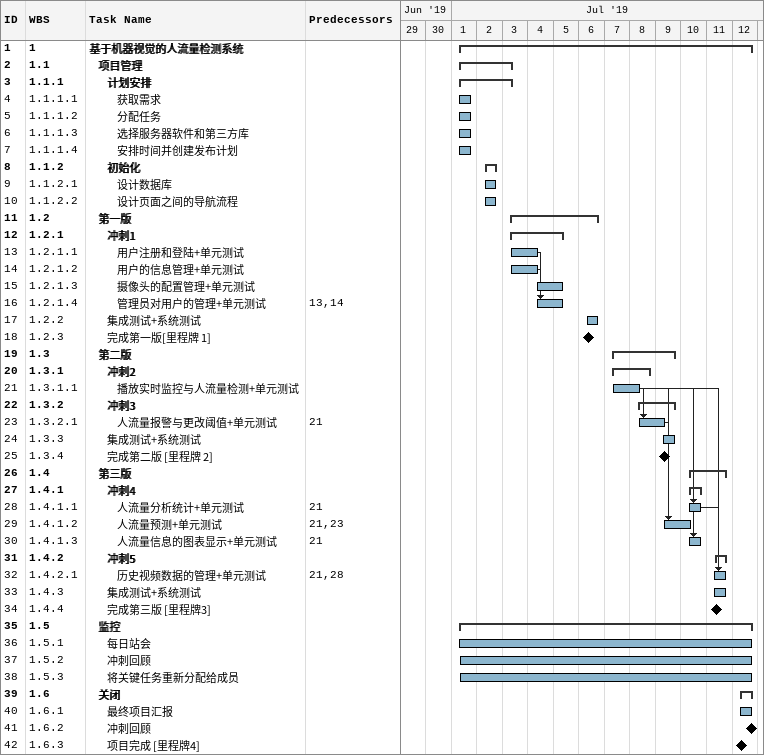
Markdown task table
| ID | WBS | Task | Start | Finish | Predecessors |
|---|---|---|---|---|---|
| 1 | 1 | **基于机器视觉的人流量检测系统** | 2019-07-01 | 2019-07-12 |  |
| 2 | 1.1 | **项目管理** | 2019-07-01 | 2019-07-03 |  |
| 3 | 1.1.1 | **计划安排** | 2019-07-01 | 2019-07-03 |  |
| 4 | 1.1.1.1 | 获取需求 | 2019-07-01 | 2019-07-01 |  |
| 5 | 1.1.1.2 | 分配任务 | 2019-07-01 | 2019-07-01 |  |
| 6 | 1.1.1.3 | 选择服务器软件和第三方库 | 2019-07-01 | 2019-07-01 |  |
| 7 | 1.1.1.4 | 安排时间并创建发布计划 | 2019-07-01 | 2019-07-01 |  |
| 8 | 1.1.2 | **初始化** | 2019-07-02 | 2019-07-02 |  |
| 9 | 1.1.2.1 | 设计数据库 | 2019-07-02 | 2019-07-02 |  |
| 10 | 1.1.2.2 | 设计页面之间的导航流程 | 2019-07-02 | 2019-07-02 |  |
| 11 | 1.2 | **第一版** | 2019-07-03 | 2019-07-06 |  |
| 12 | 1.2.1 | **冲刺1** | 2019-07-03 | 2019-07-05 |  |
| 13 | 1.2.1.1 | 用户注册和登陆+单元测试 | 2019-07-03 | 2019-07-04 |  |
| 14 | 1.2.1.2 | 用户的信息管理+单元测试 | 2019-07-03 | 2019-07-04 |  |
| 15 | 1.2.1.3 | 摄像头的配置管理+单元测试 | 2019-07-04 | 2019-07-05 |  |
| 16 | 1.2.1.4 | 管理员对用户的管理+单元测试 | 2019-07-04 | 2019-07-05 | 13, 14 |
| 17 | 1.2.2 | 集成测试+系统测试 | 2019-07-06 | 2019-07-06 |  |
| 18 | 1.2.3 | 完成第一版[里程牌 1] (milestone) | 2019-07-06 | 2019-07-06 |  |
| 19 | 1.3 | **第二版** | 2019-07-07 | 2019-07-09 |  |
| 20 | 1.3.1 | **冲刺2** | 2019-07-07 | 2019-07-08 |  |
| 21 | 1.3.1.1 | 播放实时监控与人流量检测+单元测试 | 2019-07-07 | 2019-07-08 |  |
| 22 | 1.3.2 | **冲刺3** | 2019-07-08 | 2019-07-09 |  |
| 23 | 1.3.2.1 | 人流量报警与更改阈值+单元测试 | 2019-07-08 | 2019-07-09 | 21 |
| 24 | 1.3.3 | 集成测试+系统测试 | 2019-07-09 | 2019-07-09 |  |
| 25 | 1.3.4 | 完成第二版 [里程牌 2] (milestone) | 2019-07-09 | 2019-07-09 |  |
| 26 | 1.4 | **第三版** | 2019-07-10 | 2019-07-11 |  |
| 27 | 1.4.1 | **冲刺4** | 2019-07-10 | 2019-07-10 |  |
| 28 | 1.4.1.1 | 人流量分析统计+单元测试 | 2019-07-10 | 2019-07-10 | 21 |
| 29 | 1.4.1.2 | 人流量预测+单元测试 | 2019-07-09 | 2019-07-10 | 21, 23 |
| 30 | 1.4.1.3 | 人流量信息的图表显示+单元测试 | 2019-07-10 | 2019-07-10 | 21 |
| 31 | 1.4.2 | **冲刺5** | 2019-07-11 | 2019-07-11 |  |
| 32 | 1.4.2.1 | 历史视频数据的管理+单元测试 | 2019-07-11 | 2019-07-11 | 21, 28 |
| 33 | 1.4.3 | 集成测试+系统测试 | 2019-07-11 | 2019-07-11 |  |
| 34 | 1.4.4 | 完成第三版 [里程牌3] (milestone) | 2019-07-11 | 2019-07-11 |  |
| 35 | 1.5 | **监控** | 2019-07-01 | 2019-07-12 |  |
| 36 | 1.5.1 | 每日站会 | 2019-07-01 | 2019-07-12 |  |
| 37 | 1.5.2 | 冲刺回顾 | 2019-07-01 | 2019-07-12 |  |
| 38 | 1.5.3 | 将关键任务重新分配给成员 | 2019-07-01 | 2019-07-12 |  |
| 39 | 1.6 | **关闭** | 2019-07-12 | 2019-07-12 |  |
| 40 | 1.6.1 | 最终项目汇报 | 2019-07-12 | 2019-07-12 |  |
| 41 | 1.6.2 | 冲刺回顾 (milestone) | 2019-07-12 | 2019-07-12 |  |
| 42 | 1.6.3 | 项目完成 [里程牌4] (milestone) | 2019-07-12 | 2019-07-12 |  |
